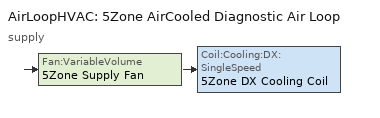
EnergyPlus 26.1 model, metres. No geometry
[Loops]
AirLoopHVAC '5Zone AirCooled Diagnostic Air Loop'
 supply: Fan:VariableVolume '5Zone Supply Fan' > Coil:Cooling:DX:SingleSpeed '5Zone DX Cooling Coil'
[Zone]
Name | Volume
Core Zone | 120
North Zone; South Zone; East Zone; West Zone | 90
[Fan:VariableVolume]
5Zone Supply Fan: Availability schedule=Always On; Fan total efficiency=0.7; Pressure rise=700; Maximum flow rate=1.5; Motor efficiency=0.9; Motor in airstream fraction=1
[Coil:Cooling:DX:SingleSpeed]
5Zone DX Cooling Coil: Availability schedule=Always On
[SetpointManager:Scheduled]
5Zone Supply Air Setpoint Manager: Control variable=Temperature; Schedule=Always On; Setpoint node or nodelist=5Zone Cooling Coil Outlet
[AvailabilityManager:Scheduled]
5Zone Availability: Schedule=Always On
[Schedule:Constant]
Always On: Hourly value=1
